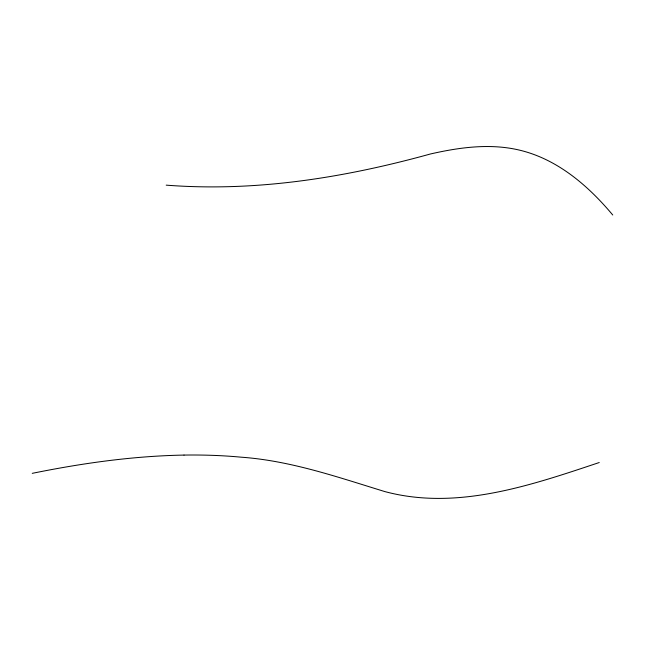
<?xml version="1.0" encoding="UTF-8"?>
<svg xmlns="http://www.w3.org/2000/svg" width="645" height="645" viewBox="0 0 645 645"><rect width="100%" height="100%" fill="white"/><g stroke="black" fill="none" stroke-linecap="round" stroke-linejoin="round"><path stroke-width="0.97" d="M599.245 462.529C531.101 485.258 456.934 510.953 384.775 491.563C337.722 477.147 290.75 460.724 241.254 457.192A303.843 136.345 -10.3 0 0 184.002 455.08M32.25 473.341C82.221 463.191 132.951 456.007 184.002 455.08M166.208 185.147C255.549 192.073 344.559 177.738 430.449 153.978C459.756 147.302 490.611 143.069 520.233 150.309C557.885 159.5 588.425 185.921 612.75 215.003"/></g></svg>
